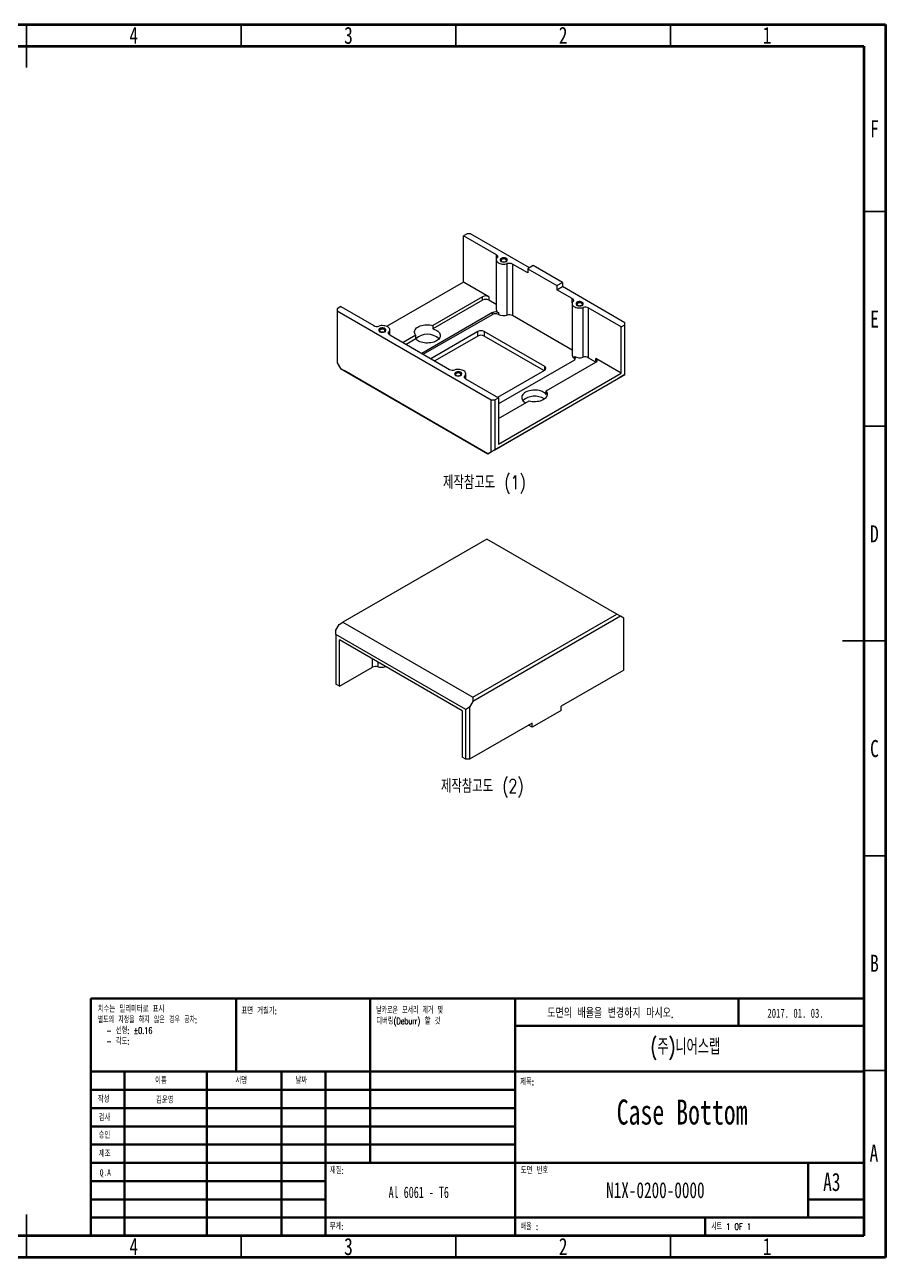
# Model space of a CAD drawing. Header units: millimetres. Extents: x 15 to 415, y 5 to 292.
# Drawn here: x 214.5 to 415, y 5 to 292 of the extents above; entities that cross this region are included whole.
import ezdxf

# ---------------------------------------------------------------- set-up
doc = ezdxf.new("R2010")
doc.units = ezdxf.units.MM
doc.styles.add('SLDTEXTSTYLE0', font='TXT', dxfattribs={"width": 0.75})
doc.styles.add('SLDTEXTSTYLE1', font='TXT', dxfattribs={"width": 0.7, "bigfont": 'bigfont'})
doc.styles.add('SLDTEXTSTYLE10', font='TXT', dxfattribs={"width": 0.75, "bigfont": 'bigfont'})
doc.styles.add('SLDTEXTSTYLE2', font='TXT', dxfattribs={"width": 0.7})
doc.styles.add('SLDTEXTSTYLE3', font='TXT', dxfattribs={"width": 0.65, "bigfont": 'bigfont'})
doc.styles.add('SLDTEXTSTYLE4', font='TXT', dxfattribs={"width": 0.653846, "bigfont": 'bigfont'})
doc.styles.add('SLDTEXTSTYLE5', font='TXT', dxfattribs={"width": 0.633333, "bigfont": 'bigfont'})
doc.styles.add('SLDTEXTSTYLE6', font='TXT', dxfattribs={"width": 0.65})

# ---------------------------------------------------------------- blocks, each defined once
blk = doc.blocks.new('SW_NOTE_0')
at = {"color": 0, "linetype": 'Continuous', "lineweight": 0, "char_height": 1.5, "attachment_point": 1}
for s, insert, style in [('치수는 밀리미터로 표시', (0, 1.93), 'SLDTEXTSTYLE1'), ('별도의 지정을 하지 않은 경우 공차:', (0, -0.57), 'SLDTEXTSTYLE3'), ('- 선형: \\M+1817D0.16', (1.97, -3.07), 'SLDTEXTSTYLE1'), ('- 각도:', (1.97, -5.57), 'SLDTEXTSTYLE1')]:
    blk.add_mtext(s, dxfattribs=dict(at, insert=insert, style=style))
blk = doc.blocks.new('SW_NOTE_1')
at = {"color": 0, "linetype": 'Continuous', "lineweight": 0, "char_height": 1.5, "attachment_point": 1}
for s, insert, style in [('날카로운 모서리 제거 및', (0, 1.93), 'SLDTEXTSTYLE4'), ('디버링(Deburr) 할 것', (0, -0.57), 'SLDTEXTSTYLE1')]:
    blk.add_mtext(s, dxfattribs=dict(at, insert=insert, style=style))

msp = doc.modelspace()

# ---------------------------------------------------------------- linework, layer by layer
at = {"color": 7, "linetype": 'Continuous', "lineweight": 70}
for p, q in [((15, 292), (415, 292)), ((415, 292), (415, 5)), ((20, 287), (410, 287)), ((410, 287), (410, 10)), ((410, 10), (20, 10)), ((415, 5), (15, 5))]:
    msp.add_line(p, q, dxfattribs=at)
at = {"color": 7, "linetype": 'Continuous', "lineweight": 35}
for p, q in [((215, 292), (215, 282)), ((215, 287), (215, 292)), ((265, 287), (265, 292)), ((315, 287), (315, 292)), ((365, 287), (365, 292)), ((410, 248.5), (415, 248.5)), ((410, 198.5), (415, 198.5)), ((415, 148.5), (405, 148.5)), ((410, 148.5), (415, 148.5)), ((410, 98.5), (415, 98.5)), ((410, 48.5), (415, 48.5)), ((215, 5), (215, 15)), ((215, 10), (215, 5)), ((265, 10), (265, 5)), ((315, 10), (315, 5)), ((365, 10), (365, 5))]:
    msp.add_line(p, q, dxfattribs=at)
at = {"color": 7, "linetype": 'Continuous', "lineweight": 25}
for p, q in [((317.572, 243.336), (316.723, 242.846)), ((324.409, 238.409), (316.723, 242.846)), ((316.723, 232.067), (316.723, 242.846)), ((318.42, 243.336), (317.572, 243.336)), ((332.138, 235.417), (318.42, 243.336)), ((324.378, 237.253), (324.378, 225.658)), ((326.952, 224.359), (326.952, 236.362)), ((328.129, 236.261), (328.129, 224.258)), ((331.714, 234.192), (328.129, 236.261)), ((332.987, 235.906), (331.714, 235.172)), ((339.775, 231.988), (332.987, 235.906)), ((331.714, 235.172), (331.714, 234.192)), ((331.714, 235.172), (338.502, 231.253)), ((316.723, 232.067), (298.852, 221.751)), ((322.62, 228.663), (316.723, 232.067)), ((338.502, 231.253), (339.775, 231.988)), ((338.502, 231.253), (338.502, 230.273)), ((338.502, 230.273), (339.775, 231.008)), ((342.086, 228.204), (338.502, 230.273)), ((339.775, 231.988), (339.775, 231.008)), ((354.341, 222.599), (339.775, 231.008)), ((321.206, 228.663), (309.63, 221.98)), ((321.206, 227.846), (309.63, 221.164)), ((321.206, 227.846), (321.206, 228.663)), ((322.62, 228.663), (322.62, 227.846)), ((324.378, 226.832), (322.62, 227.846)), ((342.055, 227.048), (342.055, 215.045)), ((288.156, 226.354), (287.307, 225.864)), ((287.307, 225.864), (287.307, 225.375)), ((287.307, 225.375), (323.228, 204.638)), ((287.307, 225.375), (287.307, 213.29)), ((288.156, 226.354), (295.841, 221.918)), ((323.476, 224.944), (307.037, 215.454)), ((307.391, 215.25), (323.476, 224.536)), ((323.476, 224.536), (323.476, 224.944)), ((324.89, 224.944), (324.89, 224.536)), ((342.055, 216.219), (328.129, 224.258)), ((344.629, 214.562), (344.629, 226.157)), ((353.493, 221.619), (345.807, 226.056)), ((345.807, 226.056), (345.807, 214.461)), ((309.63, 221.98), (309.63, 221.164)), ((353.493, 221.619), (354.341, 222.109)), ((353.493, 210.841), (353.493, 221.619)), ((354.341, 222.109), (354.341, 222.599)), ((354.341, 210.514), (354.341, 222.109)), ((299.562, 219.77), (313.519, 211.712)), ((299.593, 219.752), (299.593, 220.925)), ((305.63, 219.671), (302.681, 217.969)), ((305.63, 218.854), (303.389, 217.561)), ((305.63, 218.854), (305.63, 219.671)), ((320.117, 220.556), (309.159, 214.23)), ((320.117, 219.494), (310.078, 213.699)), ((320.117, 219.494), (320.117, 220.556)), ((335.674, 212.392), (321.531, 220.556)), ((321.531, 220.556), (321.531, 219.494)), ((335.461, 211.453), (321.531, 219.494)), ((287.307, 213.29), (288.085, 211.943)), ((342.568, 213.923), (324.926, 203.738)), ((336.019, 206.746), (347.595, 213.429)), ((342.568, 214.331), (342.568, 214.739)), ((347.595, 213.429), (345.807, 214.461)), ((353.493, 210.841), (347.595, 214.245)), ((288.085, 211.943), (322.451, 192.104)), ((288.085, 211.943), (288.934, 211.453)), ((322.451, 192.104), (288.934, 211.453)), ((317.24, 209.564), (324.926, 205.128)), ((317.271, 209.547), (317.271, 210.72)), ((352.715, 209.575), (322.451, 192.104)), ((324.077, 193.043), (354.341, 210.514)), ((324.715, 205.249), (335.674, 211.575)), ((324.926, 194.349), (353.493, 210.841)), ((353.563, 210.065), (352.715, 209.575)), ((354.341, 210.514), (353.563, 210.065)), ((354.341, 210.514), (354.341, 210.514)), ((336.019, 205.929), (336.019, 206.746)), ((323.228, 204.638), (324.077, 204.638)), ((323.228, 192.553), (323.228, 204.638)), ((324.077, 204.638), (324.926, 205.128)), ((324.077, 204.638), (324.077, 193.043)), ((324.926, 205.128), (324.926, 194.349)), ((324.926, 200.342), (332.019, 204.437)), ((322.451, 192.104), (323.228, 192.553)), ((323.228, 192.553), (324.077, 193.043)), ((322.451, 192.104), (322.451, 192.104)), ((322.196, 172.207), (288.679, 152.858)), ((352.46, 154.736), (322.196, 172.207)), ((287.053, 151.021), (287.83, 152.368)), ((287.83, 152.368), (288.679, 152.858)), ((288.679, 152.858), (318.943, 135.387)), ((318.943, 135.387), (352.46, 154.736)), ((353.308, 154.246), (318.943, 134.407)), ((353.308, 154.246), (352.46, 154.736)), ((354.086, 153.797), (353.308, 154.246)), ((354.086, 141.712), (354.086, 153.797)), ((287.053, 150.041), (287.053, 151.021)), ((317.317, 132.57), (287.053, 150.041)), ((287.053, 150.041), (287.053, 138.446)), ((316.468, 132.243), (287.901, 148.735)), ((287.901, 137.956), (287.901, 148.735)), ((287.901, 137.956), (295.587, 142.393)), ((354.086, 141.712), (339.52, 133.303)), ((287.901, 137.956), (287.053, 138.446)), ((318.943, 135.387), (318.943, 134.407)), ((316.468, 132.243), (316.468, 121.465)), ((318.165, 133.06), (317.317, 132.57)), ((317.317, 120.975), (317.317, 132.57)), ((318.943, 134.407), (318.165, 133.06)), ((318.165, 133.06), (318.165, 120.975)), ((339.52, 132.323), (332.732, 128.404)), ((339.52, 132.323), (339.52, 133.303)), ((332.732, 129.384), (318.165, 120.975)), ((332.732, 128.404), (332.732, 129.384)), ((332.732, 128.404), (331.883, 128.894)), ((317.317, 120.975), (316.468, 121.465)), ((318.165, 120.975), (317.317, 120.975))]:
    msp.add_line(p, q, dxfattribs=at)
at = {"color": 8, "linetype": 'Continuous', "lineweight": 25}
for p, q in [((324.409, 237.443), (324.409, 238.409)), ((342.086, 227.238), (342.086, 228.204)), ((299.387, 220.45), (299.387, 219.906)), ((335.674, 211.575), (335.674, 212.392)), ((347.595, 213.429), (347.595, 214.245)), ((317.065, 210.244), (317.065, 209.701)), ((295.587, 142.393), (295.587, 144.298)), ((296.764, 143.618), (296.764, 142.494))]:
    msp.add_line(p, q, dxfattribs=at)
at = {"color": 7, "linetype": 'Continuous', "lineweight": 50}
for p, q in [((230, 65.25), (410, 65.25)), ((230, 65.25), (230, 10)), ((263.8, 48.25), (263.8, 65.25)), ((294.996, 65.25), (294.996, 27)), ((328.8, 65.25), (328.8, 10)), ((380.8, 58.875), (380.8, 65.25)), ((410, 58.875), (328.8, 58.875)), ((410, 48.25), (230, 48.25)), ((237.8, 48.25), (237.8, 10)), ((256.991, 48.25), (256.991, 10)), ((274.399, 48.25), (274.399, 10)), ((284.6, 10), (284.6, 48.25)), ((328.8, 44), (230, 44)), ((328.8, 39.75), (230, 39.75)), ((328.8, 35.5), (230, 35.5)), ((328.8, 31.25), (230, 31.25)), ((284.6, 27), (230, 27)), ((284.6, 27), (410, 27)), ((397, 14.25), (397, 27)), ((284.6, 22.75), (230, 22.75)), ((284.6, 18.5), (230, 18.5)), ((410, 18.5), (397, 18.5)), ((230, 14.25), (410, 14.25)), ((373, 10), (373, 14.25))]:
    msp.add_line(p, q, dxfattribs=at)
at = {"color": 7, "linetype": 'Continuous', "lineweight": 25, "flags": 128}
for points in [[(324.409, 238.409), (324.512, 238.339), (324.595, 238.26), (324.655, 238.175), (324.691, 238.086), (324.701, 237.994), (324.687, 237.902), (324.647, 237.813), (324.584, 237.729)], [(324.584, 237.729), (324.467, 237.571), (324.397, 237.404), (324.378, 237.233), (324.409, 237.062), (324.49, 236.897), (324.618, 236.742), (324.79, 236.602), (325, 236.481), (325.243, 236.382), (325.511, 236.308), (325.797, 236.261), (326.093, 236.243), (326.389, 236.254), (326.678, 236.294), (326.952, 236.362)], [(325.544, 236.917), (325.708, 236.843), (325.897, 236.796), (326.102, 236.777), (326.308, 236.789), (326.502, 236.829), (326.673, 236.896), (326.81, 236.986), (326.904, 237.092), (326.949, 237.209), (326.942, 237.328), (326.885, 237.443), (326.779, 237.545), (326.633, 237.63), (326.455, 237.69), (326.257, 237.724), (326.05, 237.728), (325.848, 237.701), (325.664, 237.647), (325.509, 237.568), (325.393, 237.47), (325.322, 237.357), (325.303, 237.238), (325.335, 237.12), (325.417, 237.011), (325.544, 236.917)], [(326.63, 236.876), (326.713, 236.964), (326.751, 237.064), (326.738, 237.167), (326.676, 237.263), (326.57, 237.345), (326.427, 237.407), (326.26, 237.443), (326.083, 237.45), (325.909, 237.428), (325.753, 237.379), (325.627, 237.306), (325.542, 237.216), (325.504, 237.116), (325.517, 237.013), (325.579, 236.917), (325.625, 236.876)], [(342.261, 227.524), (342.144, 227.366), (342.075, 227.199), (342.056, 227.028), (342.087, 226.857), (342.168, 226.692), (342.296, 226.537), (342.467, 226.397), (342.677, 226.276), (342.92, 226.177), (343.188, 226.103), (343.475, 226.056), (343.77, 226.038), (344.067, 226.049), (344.356, 226.089), (344.629, 226.157)], [(342.086, 228.204), (342.19, 228.134), (342.272, 228.055), (342.332, 227.97), (342.368, 227.881), (342.379, 227.789), (342.365, 227.697), (342.325, 227.608), (342.261, 227.524)], [(343.222, 226.712), (343.385, 226.638), (343.575, 226.591), (343.779, 226.572), (343.985, 226.583), (344.18, 226.624), (344.351, 226.691), (344.488, 226.781), (344.581, 226.887), (344.627, 227.003), (344.62, 227.123), (344.562, 227.237), (344.457, 227.34), (344.311, 227.425), (344.133, 227.485), (343.934, 227.519), (343.728, 227.522), (343.526, 227.496), (343.342, 227.442), (343.186, 227.363), (343.07, 227.264), (343, 227.152), (342.981, 227.033), (343.013, 226.915), (343.095, 226.806), (343.222, 226.712)], [(344.308, 226.671), (344.391, 226.759), (344.429, 226.859), (344.416, 226.962), (344.354, 227.058), (344.247, 227.14), (344.105, 227.202), (343.938, 227.238), (343.761, 227.245), (343.587, 227.223), (343.431, 227.174), (343.305, 227.101), (343.22, 227.011), (343.182, 226.911), (343.195, 226.808), (343.257, 226.712), (343.302, 226.671)], [(299.387, 220.45), (299.504, 220.607), (299.574, 220.774), (299.593, 220.945), (299.562, 221.116), (299.481, 221.281), (299.353, 221.436), (299.181, 221.576), (298.971, 221.698), (298.728, 221.797), (298.46, 221.871), (298.174, 221.917), (297.878, 221.935), (297.582, 221.924), (297.293, 221.884), (297.019, 221.816)], [(297.26, 220.588), (297.423, 220.515), (297.613, 220.468), (297.817, 220.449), (298.023, 220.46), (298.218, 220.501), (298.389, 220.568), (298.526, 220.658), (298.62, 220.764), (298.665, 220.88), (298.658, 221), (298.6, 221.114), (298.495, 221.217), (298.349, 221.302), (298.171, 221.362), (297.972, 221.396), (297.766, 221.399), (297.564, 221.373), (297.38, 221.319), (297.224, 221.24), (297.108, 221.141), (297.038, 221.029), (297.019, 220.91), (297.051, 220.792), (297.133, 220.683), (297.26, 220.588)], [(298.346, 220.548), (298.429, 220.636), (298.467, 220.736), (298.454, 220.839), (298.392, 220.935), (298.285, 221.017), (298.143, 221.079), (297.976, 221.114), (297.799, 221.122), (297.625, 221.1), (297.469, 221.051), (297.343, 220.978), (297.258, 220.888), (297.22, 220.788), (297.233, 220.685), (297.295, 220.589), (297.34, 220.548)], [(305.63, 219.671), (305.485, 219.879), (305.389, 220.096), (305.342, 220.319), (305.345, 220.543), (305.398, 220.765), (305.501, 220.982), (305.651, 221.188), (305.846, 221.382), (306.083, 221.56), (306.357, 221.719), (306.665, 221.855), (307.001, 221.968), (307.359, 222.055), (307.734, 222.114), (308.119, 222.145), (308.507, 222.146), (308.893, 222.119), (309.269, 222.063), (309.63, 221.98)], [(309.63, 221.164), (309.963, 221.056), (310.27, 220.925), (310.546, 220.772), (310.786, 220.601), (310.986, 220.413), (311.143, 220.212), (311.255, 220.002), (311.32, 219.784), (311.336, 219.564), (311.304, 219.344), (311.223, 219.129), (311.096, 218.921), (310.924, 218.724), (310.71, 218.542), (310.458, 218.376), (310.171, 218.23), (309.855, 218.107), (309.514, 218.008), (309.154, 217.934), (308.781, 217.888), (308.4, 217.869), (308.019, 217.879), (307.642, 217.916), (307.277, 217.98), (306.929, 218.071), (306.604, 218.187), (306.307, 218.325), (306.043, 218.485), (305.816, 218.662), (305.63, 218.854)], [(299.562, 219.77), (299.459, 219.84), (299.376, 219.918), (299.316, 220.003), (299.28, 220.093), (299.27, 220.185), (299.284, 220.276), (299.324, 220.365), (299.387, 220.45)], [(314.938, 210.383), (315.101, 210.31), (315.291, 210.263), (315.495, 210.244), (315.701, 210.255), (315.896, 210.296), (316.067, 210.363), (316.203, 210.452), (316.297, 210.559), (316.342, 210.675), (316.336, 210.795), (316.278, 210.909), (316.173, 211.012), (316.027, 211.096), (315.849, 211.157), (315.65, 211.191), (315.443, 211.194), (315.242, 211.168), (315.057, 211.114), (314.902, 211.035), (314.786, 210.936), (314.716, 210.824), (314.696, 210.705), (314.729, 210.587), (314.811, 210.478), (314.938, 210.383)], [(317.065, 210.244), (317.182, 210.402), (317.251, 210.569), (317.271, 210.74), (317.239, 210.911), (317.159, 211.076), (317.031, 211.231), (316.859, 211.371), (316.649, 211.493), (316.406, 211.592), (316.138, 211.666), (315.852, 211.712), (315.556, 211.73), (315.259, 211.719), (314.97, 211.679), (314.697, 211.611)], [(316.024, 210.343), (316.107, 210.431), (316.144, 210.531), (316.132, 210.633), (316.07, 210.73), (315.963, 210.812), (315.821, 210.873), (315.654, 210.909), (315.476, 210.917), (315.303, 210.895), (315.146, 210.846), (315.021, 210.773), (314.935, 210.683), (314.898, 210.583), (314.91, 210.48), (314.972, 210.384), (315.018, 210.343)], [(317.24, 209.564), (317.137, 209.634), (317.054, 209.713), (316.994, 209.798), (316.958, 209.888), (316.947, 209.98), (316.962, 210.071), (317.001, 210.16), (317.065, 210.244)], [(336.019, 205.929), (335.833, 206.122), (335.606, 206.299), (335.342, 206.458), (335.044, 206.597), (334.719, 206.712), (334.371, 206.803), (334.006, 206.868), (333.63, 206.905), (333.248, 206.914), (332.868, 206.896), (332.495, 206.849), (332.135, 206.776), (331.794, 206.677), (331.477, 206.553), (331.19, 206.408), (330.938, 206.242), (330.724, 206.059), (330.552, 205.863), (330.425, 205.655), (330.345, 205.439), (330.312, 205.22), (330.329, 204.999), (330.393, 204.782), (330.505, 204.571), (330.662, 204.37), (330.863, 204.183), (331.103, 204.011), (331.19, 203.958)], [(332.019, 204.437), (332.38, 204.353), (332.756, 204.298), (333.141, 204.27), (333.53, 204.272), (333.915, 204.303), (334.289, 204.362), (334.648, 204.449), (334.983, 204.561), (335.291, 204.698), (335.566, 204.857), (335.803, 205.034), (335.998, 205.228), (336.148, 205.435), (336.251, 205.652), (336.304, 205.874), (336.307, 206.098), (336.26, 206.32), (336.163, 206.538), (336.019, 206.746)]]:
    msp.add_lwpolyline(points, dxfattribs=at)
at = {"color": 7, "linetype": 'Continuous', "lineweight": 18, "flags": 128}
for points in [[(325.562, 236.763), (325.388, 236.913), (325.328, 237.09), (325.388, 237.267), (325.562, 237.417), (325.821, 237.517), (326.128, 237.552), (326.434, 237.517), (326.693, 237.417), (326.867, 237.267), (326.928, 237.09), (326.867, 236.913), (326.693, 236.763), (326.434, 236.663), (326.128, 236.628), (325.821, 236.663), (325.562, 236.763)], [(343.24, 226.558), (343.066, 226.708), (343.005, 226.885), (343.066, 227.062), (343.24, 227.212), (343.499, 227.312), (343.805, 227.347), (344.111, 227.312), (344.371, 227.212), (344.544, 227.062), (344.605, 226.885), (344.544, 226.708), (344.371, 226.558), (344.111, 226.458), (343.805, 226.423), (343.499, 226.458), (343.24, 226.558)], [(297.278, 220.435), (297.104, 220.585), (297.043, 220.762), (297.104, 220.939), (297.278, 221.088), (297.537, 221.189), (297.843, 221.224), (298.149, 221.189), (298.409, 221.088), (298.582, 220.939), (298.643, 220.762), (298.582, 220.585), (298.409, 220.435), (298.149, 220.335), (297.843, 220.3), (297.537, 220.335), (297.278, 220.435)], [(314.955, 210.23), (314.782, 210.38), (314.721, 210.557), (314.782, 210.734), (314.955, 210.883), (315.215, 210.983), (315.521, 211.019), (315.827, 210.983), (316.087, 210.883), (316.26, 210.734), (316.321, 210.557), (316.26, 210.38), (316.087, 210.23), (315.827, 210.13), (315.521, 210.095), (315.215, 210.13), (314.955, 210.23)]]:
    msp.add_lwpolyline(points, dxfattribs=at)
at = {"color": 7, "linetype": 'Continuous', "lineweight": 25}
for centre, radius, start, end in [((327.416, 234.866), 1.567, 62.93017, 107.25904), ((321.913, 227.298), 1.537, 62.60967, 117.39033), ((321.913, 226.482), 1.537, 62.60967, 117.39033), ((324.183, 223.579), 1.537, 62.60967, 117.39033), ((324.183, 223.171), 1.537, 62.60967, 117.39033), ((325.264, 225.753), 0.891, 186.11373, 245.20641), ((326.138, 226.978), 2.742, 242.93017, 287.25904), ((327.416, 222.863), 1.567, 62.93017, 107.25904), ((345.094, 224.661), 1.567, 62.93017, 107.25904), ((296.555, 223.313), 1.567, 242.93017, 287.25904), ((308.335, 215.892), 4.029, 47.56947, 132.18788), ((320.824, 219.191), 1.537, 62.60967, 117.39033), ((320.824, 218.13), 1.537, 62.60967, 117.39033), ((335.519, 211.984), 0.437, 290.78342, 69.21658), ((342.922, 215.126), 0.87, 185.3097, 246.01044), ((342.413, 214.331), 0.437, 290.78342, 69.21658), ((343.816, 217.181), 2.742, 242.93017, 287.25904), ((342.27, 213.768), 0.637, 34.3047, 62.10709), ((345.094, 213.066), 1.567, 62.93017, 107.25904), ((347.44, 213.837), 0.437, 290.78342, 69.21658), ((314.232, 213.108), 1.567, 242.93017, 287.25904), ((333.357, 201.285), 4.199, 58.27038, 131.12166), ((296.3, 140.998), 1.567, 72.74096, 117.06983), ((297.585, 145.211), 2.838, 253.20369, 290.90596)]:
    msp.add_arc(centre, radius, start, end, dxfattribs=at)

# ---------------------------------------------------------------- block references
at = {"color": 7, "linetype": 'Continuous', "lineweight": 0}
for name, p in [('SW_NOTE_0', (231.581, 61.617)), ('SW_NOTE_1', (296.424, 61.33))]:
    msp.add_blockref(name, p, dxfattribs=at)

# ---------------------------------------------------------------- texts
for s, insert, char_height, attachment_point, style in [('4', (239.96, 291.504), 3.969, 2, 'SLDTEXTSTYLE0'), ('3', (289.96, 291.504), 3.969, 2, 'SLDTEXTSTYLE0'), ('2', (339.96, 291.504), 3.969, 2, 'SLDTEXTSTYLE0'), ('1', (387.46, 291.504), 3.969, 2, 'SLDTEXTSTYLE0'), ('F', (412.458, 269.754), 3.969, 2, 'SLDTEXTSTYLE0'), ('E', (412.508, 225.446), 3.969, 2, 'SLDTEXTSTYLE0'), ('제작참고도 (1)', (311.983, 187.043), 3.2, 1, 'SLDTEXTSTYLE10'), ('D', (412.453, 175.446), 3.969, 2, 'SLDTEXTSTYLE0'), ('C', (412.459, 125.446), 3.969, 2, 'SLDTEXTSTYLE0'), ('제작참고도 (2)', (311.499, 116.342), 3.2, 1, 'SLDTEXTSTYLE10'), ('B', (412.471, 75.446), 3.969, 2, 'SLDTEXTSTYLE0'), ('표면 거칠기:', (265.029, 63.13), 1.5, 1, 'SLDTEXTSTYLE1'), ('도면의 배율을 변경하지 마시오.', (336.276, 62.895), 2.11667, 1, 'SLDTEXTSTYLE1'), ('2017. 01. 03.', (387.533, 62.895), 2.11667, 1, 'SLDTEXTSTYLE2'), ('(주)니어스랩', (368.448, 55.887), 3.7042, 2, 'SLDTEXTSTYLE1'), ('이름', (244.919, 46.903), 1.5, 1, 'SLDTEXTSTYLE1'), ('서명', (263.634, 46.903), 1.5, 1, 'SLDTEXTSTYLE1'), ('날짜', (277.623, 46.903), 1.5, 1, 'SLDTEXTSTYLE1'), ('제목:', (329.956, 46.576), 1.5, 1, 'SLDTEXTSTYLE1'), ('작성', (231.596, 42.568), 1.5, 1, 'SLDTEXTSTYLE1'), ('김윤영', (247.185, 42.384), 1.5, 2, 'SLDTEXTSTYLE1'), ('Case Bottom', (367.672, 41.738), 5.82083, 2, 'SLDTEXTSTYLE2'), ('검사', (231.795, 38.293), 1.5, 1, 'SLDTEXTSTYLE1'), ('승인', (231.786, 34.203), 1.5, 1, 'SLDTEXTSTYLE1'), ('제조', (231.839, 29.872), 1.5, 1, 'SLDTEXTSTYLE1'), ('A', (412.34, 31.254), 3.969, 2, 'SLDTEXTSTYLE0'), ('재질:', (285.646, 25.986), 1.5, 1, 'SLDTEXTSTYLE1'), ('도면 번호', (330.074, 25.986), 1.5, 1, 'SLDTEXTSTYLE1'), ('Q.A', (232.053, 25.488), 1.5, 1, 'SLDTEXTSTYLE2'), ('A3', (400.514, 24.679), 4.2333, 1, 'SLDTEXTSTYLE2'), ('Al 6061 - T6', (306.336, 21.474), 2.64583, 2, 'SLDTEXTSTYLE6'), ('N1X-0200-0000', (361.44, 22.497), 3.70417, 2, 'SLDTEXTSTYLE2'), ('무게:', (285.618, 12.95), 1.5, 1, 'SLDTEXTSTYLE1'), ('배율 :', (330.074, 12.9), 1.5, 1, 'SLDTEXTSTYLE3'), ('시트 1 OF 1', (374.478, 12.9), 1.5, 1, 'SLDTEXTSTYLE5'), ('4', (239.96, 9.504), 3.969, 2, 'SLDTEXTSTYLE0'), ('3', (289.96, 9.504), 3.969, 2, 'SLDTEXTSTYLE0'), ('2', (339.96, 9.504), 3.969, 2, 'SLDTEXTSTYLE0'), ('1', (387.46, 9.504), 3.969, 2, 'SLDTEXTSTYLE0')]:
    msp.add_mtext(s, dxfattribs=dict(at, insert=insert, char_height=char_height, attachment_point=attachment_point, style=style))

doc.saveas('drawing.dxf')
